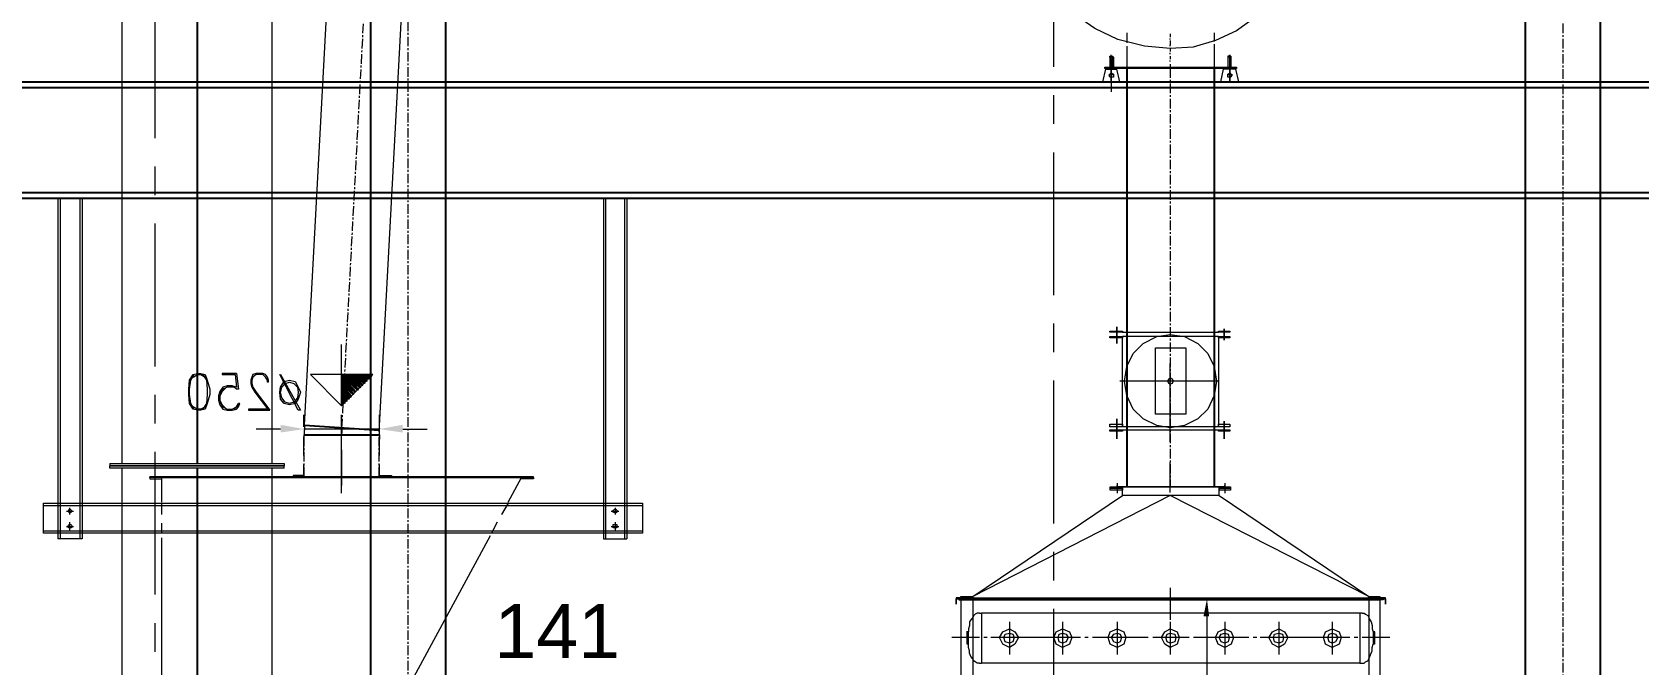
# Model space of a CAD drawing. Header units: millimetres. Extents: x 3220 to 226993, y 817 to 176024.
# Drawn here: x 122993 to 128357, y 148997 to 151109 of the extents above; entities that cross this region are included whole.
import ezdxf

# ---------------------------------------------------------------- set-up
doc = ezdxf.new("R2010")
doc.units = ezdxf.units.MM
doc.linetypes.add('AXES', pattern=[50.8, 31.75, -6.35, 6.35, -6.35])
doc.layers.add('_Annahme', color=4, linetype='Continuous', lineweight=15)
doc.layers.add('Axe', color=1, linetype='AXES', lineweight=9)
doc.layers.add('Repère', color=76, linetype='Continuous')
doc.layers.add('Sichtbare Kanten(DIN)', color=7, linetype='Continuous', lineweight=50, true_color=0x3f3f3f)
doc.styles.get("Standard").update_dxf_attribs({"font": 'arial.ttf'})

# ---------------------------------------------------------------- blocks, each defined once
blk = doc.blocks.new('section 4-3')
for points in [[(14805, 14610), (195, 14610), (195, 15000), (14805, 15000)], [(195, 14981), (14805, 14981), (14805, 14629), (195, 14629)]]:
    blk.add_lwpolyline(points, close=True)
at = {"layer": 'Axe', "ltscale": 15}
for p, q in [((6000, -4000), (6000, 33046.2)), ((3000, -5000), (3000, 32505.5))]:
    blk.add_line(p, q, dxfattribs=at)
blk = doc.blocks.new('ligne broyage 2')
at = {"true_color": 0x000001}
for points in [[(1574.4, 11630.3), (1574.4, 11604.3), (1652.5, 11615.8)], [(1982.3, 11630.3), (1982.3, 11604.3), (1904.2, 11615.8)], [(-1117.7, 10990.9), (-1098.9, 10990.9), (-1110.5, 11048.8)]]:
    blk.add_hatch(color=1, dxfattribs=at).paths.add_polyline_path(points)
at = {"color": 4}
for p, q in [((-1135, 12819.6), (-1135, 11423.4)), ((-842.8, 12819.6), (-842.8, 11423.4))]:
    blk.add_line(p, q, dxfattribs=at)
at = {"color": 7, "linetype": 'Continuous', "lineweight": 15, "true_color": 0x000007}
for points in [[(-1427.3, 13330.2), (-1424.4, 13253.5), (-1401.2, 13178.3), (-1372.3, 13108.9), (-1327.4, 13042.3), (-1272.5, 12990.3), (-1208.8, 12945.4), (-1139.4, 12912.2), (-1064.2, 12890.5), (-987.5, 12886.1), (-902.1, 12893.3), (-812.5, 12916.5), (-735.8, 12952.7), (-660.6, 13004.7), (-598.4, 13068.4), (-546.3, 13137.8), (-508.7, 13220.3), (-487, 13305.6), (-479.7, 13393.9)], [(-1135, 12900.6), (-1135, 12819.6)], [(-842.8, 12893.3), (-842.8, 12819.6)], [(-828.4, 11938.8), (-1149.5, 11938.8), (-1149.5, 11938.8)], [(-1149.5, 11924.3), (-828.4, 11924.3)], [(-1149.5, 11924.3), (-1149.5, 11627.8), (-1149.5, 11627.8)], [(-828.4, 11623.4), (-828.4, 11924.3)], [(1674.2, 11798.1), (1882.5, 11798.1), (1778.4, 11693.9), (1778.4, 11897.9)], [(1778.4, 11693.9), (1674.2, 11798.1), (1674.2, 11798.1)], [(-1149.5, 11623.4), (-828.4, 11623.4)], [(-828.4, 11613.3), (-1149.5, 11613.3)], [(-1169.8, 11423.4), (-1169.8, 11427.8), (-1169.8, 11427.8)], [(-811, 11423.4), (-811, 11427.8), (-811, 11427.8)], [(1137.5, 11456.7), (2419.2, 11456.7), (2419.2, 11456.7)], [(1137.5, 11453.8), (1137.5, 11456.7)], [(1178, 11453.8), (1137.5, 11453.8), (1137.5, 11449.5), (1178, 11449.5)], [(1222.9, 11371.4), (1178, 11453.8), (2378.7, 11453.8)], [(1178, 11453.8), (1178, 11449.5)], [(1652.5, 11461), (1612, 11461), (1612, 11456.7)], [(1612, 11456.7), (1652.5, 11456.7)], [(1652.5, 11461), (1652.5, 11456.7)], [(1904.2, 11461), (1940.4, 11461)], [(1904.2, 11461), (1904.2, 11456.7)], [(1904.2, 11456.7), (1940.4, 11456.7)], [(1940.4, 11461), (1940.4, 11456.7)], [(2378.7, 11453.8), (2378.7, 11456.7)], [(2378.7, 11453.8), (2378.7, 11456.7)], [(2378.7, 11453.8), (2419.2, 11453.8), (2419.2, 11449.5), (2378.7, 11449.5)], [(2378.7, 11371.4), (2378.7, 11453.8), (2378.7, 11453.8)], [(2419.2, 11453.8), (2419.2, 11456.7), (2419.2, 11456.7)], [(-1151, 11419.1), (-1151, 11423.4), (-1188.6, 11423.4), (-1188.6, 11419.1), (-1151, 11419.1), (-1151, 11411.9)], [(-1151, 11419.1), (-1188.6, 11419.1), (-1188.6, 11411.9), (-1151, 11411.9)], [(-1169.8, 11423.4), (-811, 11423.4), (-811, 11423.4)], [(-811, 11423.4), (-1169.8, 11423.4)], [(-1151, 11394.5), (-828.4, 11394.5), (-828.4, 11423.4)], [(-1151, 11394.5), (-1151, 11423.4)], [(1282.2, 11260), (1771.1, 10357.3), (1771.1, 10357.3)], [(2378.7, 10353), (2378.7, 11252.7)], [(-1687.6, 11045.9), (-1687.6, 8745.8)], [(-469.6, 11045.9), (-1687.6, 11045.9)], [(-469.6, 11045.9), (-1687.6, 11045.9)], [(-1651.5, 11045.9), (-1651.5, 8745.8)], [(-1651.5, 11045.9), (-510.1, 11045.9)], [(-288.8, 11045.9), (-1509.7, 11045.9), (-1509.7, 11045.9)], [(-288.8, 11045.9), (-1509.7, 11045.9)], [(-1469.2, 11045.9), (-329.3, 11045.9)], [(-329.3, 11045.9), (-329.3, 8745.8)], [(-288.8, 11045.9), (-288.8, 8745.8)]]:
    blk.add_lwpolyline(points, dxfattribs=at)
at = {"color": 7, "linetype": 'Continuous', "lineweight": 5, "true_color": 0x000007}
for points in [[(-1135, 12938.2), (-1135, 12909.3), (-1135, 12909.3)], [(-842.8, 12938.2), (-842.8, 12904.9), (-842.8, 12904.9)], [(-1190, 12860.1), (-1190, 12819.6)], [(-1190, 12857.2), (-1179.9, 12857.2), (-1179.9, 12857.2)], [(-1179.9, 12860.1), (-1179.9, 12819.6)], [(-786.4, 12857.2), (-798, 12857.2), (-798, 12857.2)], [(-795.1, 12860.1), (-795.1, 12819.6)], [(-786.4, 12860.1), (-786.4, 12819.6)], [(-1168.3, 12819.6), (-1208.8, 12819.6), (-1208.8, 12819.6)], [(-809.6, 12819.6), (-769.1, 12819.6), (-769.1, 12819.6)], [(826.5, 12385), (826.5, 11249.8), (826.5, 11249.8)], [(904.6, 12385), (904.6, 11249.8), (826.5, 11249.8)], [(833.7, 12385), (833.7, 11249.8)], [(897.4, 12385), (897.4, 11249.8)], [(2644.9, 12385), (2644.9, 11249.8), (2725.9, 11249.8)], [(2652.1, 12385), (2652.1, 11249.8)], [(2718.6, 12385), (2718.6, 11249.8)], [(2725.9, 12385), (2725.9, 11249.8), (2725.9, 11249.8)], [(1678.5, 11793.8), (1678.5, 11798.1), (1674.2, 11798.1)], [(1685.8, 11798.1), (1678.5, 11789.4), (1678.5, 11789.4)], [(1685.8, 11786.5), (1693, 11798.1), (1681.4, 11789.4), (1688.7, 11798.1), (1681.4, 11789.4)], [(1700.2, 11798.1), (1685.8, 11782.2), (1685.8, 11782.2)], [(1693, 11779.3), (1707.5, 11798.1), (1688.7, 11782.2), (1704.6, 11798.1), (1688.7, 11782.2)], [(1714.7, 11798.1), (1693, 11775), (1693, 11775)], [(1700.2, 11772.1), (1721.9, 11798.1), (1697.4, 11775), (1719.1, 11798.1), (1697.4, 11775)], [(1730.6, 11798.1), (1700.2, 11767.7), (1700.2, 11767.7)], [(1707.5, 11764.8), (1737.9, 11798.1), (1704.6, 11767.7), (1733.5, 11798.1), (1704.6, 11767.7)], [(1745.1, 11798.1), (1707.5, 11760.5), (1707.5, 11760.5)], [(1714.7, 11756.1), (1752.3, 11798.1), (1711.8, 11760.5), (1748, 11798.1), (1711.8, 11760.5)], [(1759.6, 11798.1), (1714.7, 11753.3), (1714.7, 11753.3)], [(1721.9, 11748.9), (1766.8, 11798.1), (1719.1, 11753.3), (1763.9, 11798.1), (1719.1, 11753.3)], [(1774, 11798.1), (1721.9, 11746), (1721.9, 11746)], [(1730.6, 11741.7), (1778.4, 11793.8), (1726.3, 11746), (1778.4, 11798.1), (1726.3, 11746)], [(1778.4, 11786.5), (1730.6, 11738.8), (1730.6, 11738.8)], [(1737.9, 11734.4), (1778.4, 11779.3), (1733.5, 11738.8), (1778.4, 11782.2), (1733.5, 11738.8)], [(1778.4, 11772.1), (1737.9, 11731.6), (1737.9, 11731.6)], [(1745.1, 11727.2), (1778.4, 11764.8), (1740.8, 11731.6), (1778.4, 11767.7), (1740.8, 11731.6)], [(1778.4, 11756.1), (1745.1, 11722.9), (1745.1, 11722.9)], [(1752.3, 11720), (1778.4, 11748.9), (1748, 11722.9), (1778.4, 11753.3), (1748, 11722.9)], [(1752.3, 11715.6), (1778.4, 11741.7), (1752.3, 11720), (1778.4, 11746)], [(1759.6, 11712.8), (1778.4, 11734.4), (1755.2, 11715.6), (1778.4, 11738.8), (1755.2, 11715.6)], [(1759.6, 11708.4), (1778.4, 11727.2), (1759.6, 11712.8), (1778.4, 11731.6)], [(1766.8, 11705.5), (1778.4, 11720), (1763.9, 11708.4), (1778.4, 11722.9), (1763.9, 11708.4)], [(1766.8, 11701.2), (1778.4, 11712.8), (1766.8, 11705.5), (1778.4, 11715.6)], [(1774, 11696.8), (1778.4, 11705.5), (1771.1, 11701.2), (1778.4, 11708.4), (1771.1, 11701.2)], [(1774, 11693.9), (1778.4, 11696.8), (1774, 11696.8), (1778.4, 11701.2)], [(1778.4, 11693.9), (1778.4, 11696.8), (1778.4, 11696.8)], [(1652.5, 11623.1), (1652.5, 11663.6), (1652.5, 11663.6)], [(1904.2, 11623.1), (1904.2, 11663.6), (1904.2, 11663.6)], [(-828.4, 11613.3), (-1149.5, 11613.3), (-1149.5, 11613.3)], [(1652.5, 11527.6), (1652.5, 11589.8)], [(1904.2, 11527.6), (1904.2, 11589.8)], [(1652.5, 11456.7), (1652.5, 11497.2)], [(1904.2, 11456.7), (1904.2, 11497.2)], [(-1651.5, 11057.4), (-987.5, 11394.5), (-987.5, 11394.5)], [(-1158.2, 11423.4), (-821.1, 11423.4), (-821.1, 11423.4)], [(-987.5, 11394.5), (-329.3, 11057.4), (-329.3, 11057.4)], [(2773.6, 11368.5), (774.4, 11368.5), (774.4, 11368.5)], [(774.4, 11268.7), (2773.6, 11268.7), (2773.6, 11368.5)], [(774.4, 11368.5), (774.4, 11268.7), (774.4, 11268.7)], [(2773.6, 11361.2), (774.4, 11361.2)], [(1222.9, 11368.5), (1244.6, 11330.9), (1244.6, 11330.9)], [(2378.7, 11330.9), (2378.7, 11368.5), (2378.7, 11368.5)], [(2773.6, 11275.9), (774.4, 11275.9)], [(1259, 11304.8), (1277.8, 11268.7), (1277.8, 11268.7)], [(2378.7, 11268.7), (2378.7, 11301.9), (2378.7, 11301.9)], [(-1706.4, 11031.4), (-1706.4, 11053.1), (-1706.4, 11053.1)], [(-1706.4, 11031.4), (-1706.4, 11053.1), (-1651.5, 11053.1)], [(-510.1, 11053.1), (-1687.6, 11053.1)], [(-329.3, 11053.1), (-1509.7, 11053.1)], [(-987.5, 11086.4), (-987.5, 10979.3), (-987.5, 10979.3)], [(-329.3, 11053.1), (-272.9, 11053.1), (-272.9, 11031.4), (-272.9, 11048.8)], [(-455.2, 11048.8), (-1706.4, 11048.8)], [(-1628.3, 11001), (-1635.6, 11001), (-1639.9, 10998.1), (-1647.1, 10993.8), (-1651.5, 10986.6), (-1654.4, 10979.3), (-1658.7, 10972.1), (-1661.6, 10960.5), (-1661.6, 10949), (-1665.9, 10938.8)], [(-1628.3, 11001), (-1621.1, 11001), (-1621.1, 10834.7), (-1628.3, 10834.7)], [(-1628.3, 11001), (-1621.1, 11001), (-1621.1, 11001)], [(-1621.1, 11001), (-358.2, 11001)], [(-272.9, 11048.8), (-1525.6, 11048.8)], [(-351, 11001), (-358.2, 11001)], [(-351, 11001), (-358.2, 11001)], [(-358.2, 11001), (-358.2, 10834.7)], [(-351, 11001), (-343.8, 11001), (-336.5, 10998.1), (-332.2, 10993.8), (-329.3, 10986.6), (-322.1, 10979.3), (-317.7, 10972.1), (-317.7, 10960.5), (-314.8, 10949), (-314.8, 10938.8)], [(-329.3, 11048.8), (-281.6, 11048.8), (-281.6, 11045.9), (-329.3, 11045.9), (-329.3, 11048.8), (-281.6, 11048.8)], [(-329.3, 11038.6), (-329.3, 10801.4), (-329.3, 10801.4)], [(-1670.3, 10938.8), (-1670.3, 10941.7), (-1670.3, 10941.7)], [(-1670.3, 10938.8), (-1665.9, 10938.8), (-1665.9, 10898.3)], [(-1670.3, 10938.8), (-1670.3, 10898.3), (-1665.9, 10898.3)], [(-1670.3, 10898.3), (-1670.3, 10901.2)], [(-1670.3, 10898.3), (-1670.3, 10901.2), (-1670.3, 10901.2)], [(-1628.3, 10834.7), (-1635.6, 10834.7), (-1639.9, 10839), (-1647.1, 10841.9), (-1651.5, 10849.1), (-1654.4, 10856.4), (-1658.7, 10867.9), (-1661.6, 10875.2), (-1661.6, 10886.8), (-1665.9, 10898.3)], [(-351, 10834.7), (-343.8, 10834.7), (-336.5, 10839), (-332.2, 10841.9), (-329.3, 10849.1), (-322.1, 10856.4), (-317.7, 10867.9), (-317.7, 10875.2), (-314.8, 10886.8), (-314.8, 10898.3)], [(-314.8, 10898.3), (-310.5, 10898.3), (-310.5, 10938.8)], [(-314.8, 10898.3), (-314.8, 10938.8), (-310.5, 10938.8)], [(-310.5, 10938.8), (-310.5, 10941.7), (-310.5, 10941.7)], [(-310.5, 10898.3), (-310.5, 10901.2)], [(-310.5, 10898.3), (-310.5, 10901.2)], [(-1621.1, 10834.7), (-358.2, 10834.7)], [(-351, 10834.7), (-358.2, 10834.7)]]:
    blk.add_lwpolyline(points, dxfattribs=at)
at = {"color": 1, "linetype": 'Continuous', "lineweight": 5, "true_color": 0x000001}
for points in [[(-987.5, 12935.3), (-987.5, 12923.7)], [(-987.5, 12916.5), (-987.5, 12919.4)], [(-987.5, 12912.2), (-987.5, 12897.7)], [(-987.5, 12893.3), (-987.5, 12897.7)], [(-987.5, 12886.1), (-987.5, 12876)], [(-1190, 12860.1), (-1179.9, 12860.1), (-1179.9, 12857.2)], [(-1190, 12857.2), (-1190, 12860.1), (-1190, 12860.1)], [(-1190, 12857.2), (-1190, 12819.6)], [(-1187.1, 12771.8), (-1187.1, 12864.4)], [(-1187.1, 12852.8), (-1187.1, 12771.8)], [(-1187.1, 12797.9), (-1187.1, 12849.9)], [(-1179.9, 12857.2), (-1179.9, 12819.6)], [(-987.5, 12867.3), (-987.5, 12871.6)], [(-987.5, 12860.1), (-987.5, 12849.9)], [(-987.5, 12842.7), (-987.5, 12845.6)], [(-987.5, 12834), (-987.5, 12819.6), (-987.5, 12819.6)], [(-786.4, 12860.1), (-795.1, 12860.1), (-798, 12857.2)], [(-798, 12857.2), (-798, 12819.6)], [(-790.8, 12771.8), (-790.8, 12864.4)], [(-790.8, 12852.8), (-790.8, 12771.8)], [(-790.8, 12797.9), (-790.8, 12849.9)], [(-786.4, 12857.2), (-786.4, 12860.1), (-786.4, 12860.1)], [(-786.4, 12857.2), (-786.4, 12819.6)], [(-1205.9, 12816.7), (-1216.1, 12774.7), (-1216.1, 12774.7)], [(-1208.8, 12819.6), (-1187.1, 12819.6), (-1187.1, 12819.6)], [(-1205.9, 12816.7), (-1205.9, 12819.6), (-1205.9, 12819.6)], [(-1205.9, 12819.6), (-1165.4, 12819.6)], [(-1205.9, 12816.7), (-1165.4, 12816.7)], [(-1194.4, 12797.9), (-1179.9, 12797.9), (-1179.9, 12800.8), (-1187.1, 12805.1), (-1190, 12800.8), (-1194.4, 12797.9), (-1190, 12790.6), (-1179.9, 12790.6), (-1179.9, 12797.9)], [(-1156.7, 12774.7), (-1165.4, 12816.7), (-1165.4, 12819.6)], [(-819.7, 12774.7), (-809.6, 12816.7), (-809.6, 12819.6)], [(-772, 12819.6), (-809.6, 12819.6)], [(-772, 12816.7), (-809.6, 12816.7)], [(-798, 12797.9), (-783.5, 12797.9), (-786.4, 12800.8), (-790.8, 12805.1), (-798, 12800.8), (-798, 12790.6), (-786.4, 12790.6), (-783.5, 12797.9)], [(-769.1, 12819.6), (-790.8, 12819.6), (-790.8, 12819.6)], [(-790.8, 12797.9), (-790.8, 12741.5), (-790.8, 12741.5)], [(-772, 12816.7), (-772, 12819.6), (-772, 12819.6)], [(-772, 12816.7), (-761.8, 12774.7), (-761.8, 12774.7)], [(-987.5, 11798.5), (-987.5, 11834.6)], [(-987.5, 11705.9), (-987.5, 11820.2), (-987.5, 11820.2)], [(-1149.5, 11775.3), (-819.7, 11775.3), (-819.7, 11775.3)], [(-987.5, 11572.8), (-987.5, 11760.9)], [(1778.4, 11401.7), (1778.4, 11663.6), (1778.4, 11663.6)], [(1574.4, 11615.8), (1493.4, 11615.8)], [(1652.5, 11615.8), (1904.2, 11615.8), (1904.2, 11615.8)], [(1652.5, 11597), (1652.5, 11582.6)], [(1904.2, 11597), (1904.2, 11582.6)], [(1982.3, 11615.8), (2063.3, 11615.8)], [(1778.4, 11546.4), (1778.4, 11427.8), (1778.4, 11427.8)], [(-987.5, 11404.6), (-987.5, 11504.4), (-987.5, 11504.4)], [(-1169.8, 11435), (-1169.8, 11401.7), (-1169.8, 11401.7)], [(-811, 11435), (-811, 11401.7), (-811, 11401.7)], [(878.6, 11342.4), (852.6, 11342.4)], [(864.1, 11330.9), (864.1, 11352.6)], [(2696.9, 11342.4), (2673.8, 11342.4)], [(2685.4, 11330.9), (2685.4, 11352.6)], [(878.6, 11290.3), (852.6, 11290.3)], [(864.1, 11278.8), (864.1, 11304.8)], [(2696.9, 11290.3), (2673.8, 11290.3)], [(2685.4, 11278.8), (2685.4, 11304.8)], [(-1250.8, 11048.8), (-1077.2, 11048.8)], [(-1528.5, 10972.1), (-1528.5, 10863.6)], [(-1350.6, 10972.1), (-1350.6, 10863.6)], [(-1169.8, 10972.1), (-1169.8, 10863.6)], [(-1110.5, 10990.9), (-1110.5, 7883.7)], [(-987.5, 10972.1), (-987.5, 10863.6), (-987.5, 10863.6)], [(-811, 10972.1), (-811, 10863.6)], [(-628.7, 10972.1), (-628.7, 10863.6)], [(-450.8, 10972.1), (-450.8, 10863.6)], [(-1720.9, 10920), (-1628.3, 10920)], [(-1613.9, 10920), (-1602.3, 10920)], [(-1587.8, 10920), (-1514.1, 10920)], [(-1580.6, 10920), (-1476.4, 10920)], [(-1502.5, 10920), (-1488, 10920)], [(-1476.4, 10920), (-1402.7, 10920)], [(-1402.7, 10920), (-1295.6, 10920)], [(-1388.2, 10920), (-1376.6, 10920)], [(-1366.5, 10920), (-1288.4, 10920)], [(-1276.8, 10920), (-1265.2, 10920)], [(-1250.8, 10920), (-1177, 10920)], [(-1232, 10920), (-1129.3, 10920)], [(-1165.4, 10920), (-1151, 10920)], [(-1139.4, 10920), (-1065.6, 10920)], [(-1051.1, 10920), (-1039.6, 10920)], [(-1039.6, 10920), (-936.9, 10920), (-936.9, 10920)], [(-1029.4, 10920), (-951.3, 10920)], [(-939.8, 10920), (-929.6, 10920)], [(-913.7, 10920), (-839.9, 10920)], [(-861.6, 10920), (-758.9, 10920)], [(-828.4, 10920), (-813.9, 10920)], [(-802.3, 10920), (-728.6, 10920)], [(-714.1, 10920), (-702.5, 10920)], [(-688.1, 10920), (-614.3, 10920)], [(-680.8, 10920), (-576.7, 10920)], [(-602.7, 10920), (-588.2, 10920)], [(-576.7, 10920), (-502.9, 10920)], [(-502.9, 10920), (-395.8, 10920)], [(-488.4, 10920), (-476.9, 10920)], [(-466.7, 10920), (-388.6, 10920)], [(-377, 10920), (-365.5, 10920)], [(-351, 10920), (-258.4, 10920), (-258.4, 10920)]]:
    blk.add_lwpolyline(points, dxfattribs=at)
at = {"color": 7, "linetype": 'Continuous', "lineweight": 15, "true_color": 0x000007}
for points in [[(-769.1, 12819.6), (-769.1, 12823.9), (-1208.8, 12823.9), (-1208.8, 12819.6)], [(-769.1, 12819.6), (-769.1, 12823.9), (-1208.8, 12823.9), (-1208.8, 12819.6)], [(-938.3, 11665.4), (-938.3, 11886.7), (-1039.6, 11886.7), (-1039.6, 11665.4)], [(1178, 11453.8), (2378.7, 11453.8), (1178, 11453.8), (2378.7, 11453.8), (1178, 11453.8), (2378.7, 11453.8)], [(-811, 11423.4), (-1169.8, 11423.4)], [(-787.9, 11419.1), (-787.9, 11423.4), (-828.4, 11423.4), (-828.4, 11419.1)], [(-787.9, 11411.9), (-787.9, 11419.1), (-828.4, 11419.1), (-828.4, 11411.9)], [(-1651.5, 11048.8), (-1651.5, 11057.4), (-1687.6, 11057.4), (-1687.6, 11048.8)], [(-288.8, 11048.8), (-288.8, 11057.4), (-329.3, 11057.4), (-329.3, 11048.8)], [(-1651.5, 11045.9), (-1651.5, 11048.8), (-1699.2, 11048.8), (-1699.2, 11045.9)], [(-1651.5, 11045.9), (-1651.5, 11048.8), (-1687.6, 11048.8), (-1687.6, 11045.9)], [(-1651.5, 11045.9), (-1651.5, 11048.8), (-1687.6, 11048.8), (-1687.6, 11045.9)]]:
    blk.add_lwpolyline(points, close=True, dxfattribs=at)
at = {"color": 1, "linetype": 'Continuous', "lineweight": 5, "true_color": 0x000001}
for points in [[(-1187.1, 12852.8), (-1187.1, 12771.8)], [(-790.8, 12852.8), (-790.8, 12771.8)], [(-1216.1, 12774.7), (-1156.7, 12774.7)], [(-761.8, 12774.7), (-819.7, 12774.7)], [(-1149.5, 11938.8), (-1149.5, 11943.1), (-1187.1, 11943.1), (-1187.1, 11938.8)], [(-1149.5, 11920), (-1149.5, 11924.3), (-1187.1, 11924.3), (-1187.1, 11920)], [(-1168.3, 11912.8), (-1168.3, 11950.4)], [(-835.6, 11775.3), (-842.8, 11824.5), (-864.5, 11867.9), (-897.8, 11901.2), (-942.7, 11924.3), (-987.5, 11931.6), (-1035.2, 11924.3), (-1080.1, 11901.2), (-1113.3, 11867.9), (-1135, 11824.5), (-1142.3, 11775.3), (-1135, 11727.6), (-1113.3, 11682.7), (-1080.1, 11649.5), (-1035.2, 11627.8), (-987.5, 11620.5), (-942.7, 11627.8), (-897.8, 11649.5), (-864.5, 11682.7), (-842.8, 11727.6)], [(-786.4, 11938.8), (-786.4, 11943.1), (-828.4, 11943.1), (-828.4, 11938.8)], [(-786.4, 11920), (-786.4, 11924.3), (-828.4, 11924.3), (-828.4, 11920)], [(-809.6, 11957.6), (-809.6, 11901.2)], [(-809.6, 11912.8), (-809.6, 11946)], [(-980.3, 11775.3), (-983.2, 11784), (-987.5, 11786.9), (-994.7, 11784), (-997.6, 11775.3), (-994.7, 11768.1), (-987.5, 11765.2), (-983.2, 11768.1)], [(-1168.3, 11598.8), (-1168.3, 11642.2)], [(-809.6, 11594.5), (-809.6, 11649.5)], [(-1149.5, 11623.4), (-1149.5, 11632.1), (-1187.1, 11632.1), (-1187.1, 11623.4)], [(-1149.5, 11609), (-1149.5, 11613.3), (-1187.1, 11613.3), (-1187.1, 11609)], [(-1168.3, 11582.9), (-1168.3, 11627.8)], [(-786.4, 11623.4), (-786.4, 11632.1), (-828.4, 11632.1), (-828.4, 11623.4)], [(-786.4, 11609), (-786.4, 11613.3), (-828.4, 11613.3), (-828.4, 11609)], [(-809.6, 11582.9), (-809.6, 11627.8)]]:
    blk.add_lwpolyline(points, close=True, dxfattribs=at)
at = {"color": 7, "linetype": 'Continuous', "lineweight": 5, "true_color": 0x000007}
for points in [[(1681.4, 11798.1), (1678.5, 11793.8)], [(1697.4, 11798.1), (1685.8, 11786.5)], [(1711.8, 11798.1), (1693, 11779.3)], [(1726.3, 11798.1), (1700.2, 11772.1)], [(1740.8, 11798.1), (1707.5, 11764.8)], [(1755.2, 11798.1), (1714.7, 11756.1)], [(1771.1, 11798.1), (1721.9, 11748.9)], [(1778.4, 11789.4), (1730.6, 11741.7)], [(1778.4, 11775), (1737.9, 11734.4)], [(1778.4, 11760.5), (1745.1, 11727.2)], [(871.4, 11342.4), (871.4, 11345.3), (864.1, 11349.7), (859.8, 11345.3), (859.8, 11338.1), (864.1, 11335.2), (871.4, 11338.1)], [(2692.6, 11342.4), (2689.7, 11345.3), (2685.4, 11349.7), (2681, 11345.3), (2678.1, 11342.4), (2681, 11338.1), (2685.4, 11335.2), (2689.7, 11338.1)], [(871.4, 11290.3), (871.4, 11297.6), (859.8, 11297.6), (859.8, 11286), (871.4, 11286)], [(2692.6, 11290.3), (2689.7, 11297.6), (2681, 11297.6), (2678.1, 11290.3), (2681, 11286), (2689.7, 11286)], [(-1706.4, 11031.4), (-1706.4, 11048.8)], [(-288.8, 11045.9), (-288.8, 11048.8), (-329.3, 11048.8), (-329.3, 11045.9)], [(-288.8, 11045.9), (-288.8, 11048.8), (-329.3, 11048.8), (-329.3, 11045.9)], [(-1499.6, 10920), (-1506.8, 10938.8), (-1528.5, 10949), (-1551.7, 10938.8), (-1558.9, 10920), (-1551.7, 10898.3), (-1528.5, 10886.8), (-1506.8, 10898.3)], [(-1317.3, 10920), (-1328.9, 10938.8), (-1350.6, 10949), (-1369.4, 10938.8), (-1381, 10920), (-1369.4, 10898.3), (-1350.6, 10886.8), (-1328.9, 10898.3)], [(-1139.4, 10920), (-1148.1, 10938.8), (-1169.8, 10949), (-1191.5, 10938.8), (-1198.7, 10920), (-1191.5, 10898.3), (-1169.8, 10886.8), (-1148.1, 10898.3)], [(-958.6, 10920), (-970.1, 10938.8), (-987.5, 10949), (-1010.6, 10938.8), (-1017.9, 10920), (-1010.6, 10898.3), (-987.5, 10886.8), (-970.1, 10898.3)], [(-780.6, 10920), (-787.9, 10938.8), (-811, 10949), (-832.7, 10938.8), (-839.9, 10920), (-832.7, 10898.3), (-811, 10886.8), (-787.9, 10898.3)], [(-599.8, 10920), (-607, 10938.8), (-628.7, 10949), (-651.9, 10938.8), (-659.1, 10920), (-651.9, 10898.3), (-628.7, 10886.8), (-607, 10898.3)], [(-417.5, 10920), (-429.1, 10938.8), (-450.8, 10949), (-469.6, 10938.8), (-481.2, 10920), (-469.6, 10898.3), (-450.8, 10886.8), (-429.1, 10898.3)], [(-1514.1, 10920), (-1518.4, 10931.6), (-1528.5, 10934.5), (-1540.1, 10931.6), (-1547.3, 10920), (-1540.1, 10905.6), (-1528.5, 10901.2), (-1518.4, 10905.6)], [(-1333.2, 10920), (-1336.1, 10931.6), (-1350.6, 10934.5), (-1362.2, 10931.6), (-1366.5, 10920), (-1362.2, 10905.6), (-1350.6, 10901.2), (-1336.1, 10905.6)], [(-1151, 10920), (-1158.2, 10931.6), (-1169.8, 10934.5), (-1181.3, 10931.6), (-1184.2, 10920), (-1181.3, 10905.6), (-1169.8, 10901.2), (-1158.2, 10905.6)], [(-973, 10920), (-977.4, 10931.6), (-987.5, 10934.5), (-1003.4, 10931.6), (-1006.3, 10920), (-1003.4, 10905.6), (-987.5, 10901.2), (-977.4, 10905.6)], [(-792.2, 10920), (-799.4, 10931.6), (-811, 10934.5), (-821.1, 10931.6), (-825.5, 10920), (-821.1, 10905.6), (-811, 10901.2), (-799.4, 10905.6)], [(-614.3, 10920), (-617.2, 10931.6), (-628.7, 10934.5), (-640.3, 10931.6), (-647.6, 10920), (-640.3, 10905.6), (-628.7, 10901.2), (-617.2, 10905.6)], [(-432, 10920), (-436.4, 10931.6), (-450.8, 10934.5), (-462.4, 10931.6), (-466.7, 10920), (-462.4, 10905.6), (-450.8, 10901.2), (-436.4, 10905.6)]]:
    blk.add_lwpolyline(points, close=True, dxfattribs=at)
at = {"color": 7, "linetype": 'Continuous', "lineweight": 20, "true_color": 0x000007}
for points in [[(1985.2, 11798.1), (1982.3, 11798.1), (1915.8, 11679.5), (1923, 11679.5)], [(1985.2, 11738.8), (1982.3, 11756.1), (1970.8, 11775), (1952, 11779.3), (1933.1, 11775), (1923, 11756.1), (1915.8, 11738.8), (1923, 11715.6), (1933.1, 11701.2), (1952, 11696.8), (1970.8, 11701.2), (1982.3, 11715.6)], [(1982.3, 11738.8), (1978, 11756.1), (1966.4, 11767.7), (1952, 11772.1), (1937.5, 11767.7), (1925.9, 11756.1), (1923, 11738.8), (1925.9, 11720), (1937.5, 11705.5), (1952, 11701.2), (1966.4, 11705.5), (1978, 11720)], [(2248.5, 11801), (2234, 11798.1), (2226.8, 11779.3), (2218.1, 11748.9), (2218.1, 11731.6), (2226.8, 11701.2), (2234, 11682.4), (2248.5, 11679.5), (2260.1, 11679.5), (2274.5, 11682.4), (2286.1, 11701.2), (2289, 11731.6), (2289, 11748.9), (2286.1, 11779.3), (2274.5, 11798.1), (2260.1, 11801)]]:
    blk.add_lwpolyline(points, close=True, dxfattribs=at)
for points in [[(2022.8, 11772.1), (2025.7, 11772.1), (2025.7, 11779.3), (2033, 11789.4), (2041.6, 11798.1), (2063.3, 11798.1), (2074.9, 11789.4), (2077.8, 11779.3), (2077.8, 11767.7), (2074.9, 11756.1), (2063.3, 11738.8), (2018.5, 11679.5)], [(2022.8, 11772.1), (2022.8, 11779.3), (2025.7, 11789.4), (2033, 11798.1), (2041.6, 11801), (2063.3, 11801), (2074.9, 11798.1), (2077.8, 11789.4), (2082.1, 11779.3), (2082.1, 11767.7), (2077.8, 11756.1), (2067.7, 11738.8), (2022.8, 11679.5)], [(2129.9, 11756.1), (2144.3, 11760.5), (2160.3, 11760.5), (2174.7, 11756.1), (2184.9, 11741.7), (2189.2, 11727.2), (2189.2, 11712.8), (2184.9, 11696.8), (2174.7, 11682.4), (2160.3, 11679.5), (2144.3, 11679.5), (2129.9, 11682.4), (2122.6, 11689.6), (2118.3, 11701.2), (2122.6, 11701.2)], [(2129.9, 11801), (2122.6, 11748.9)], [(2122.6, 11748.9), (2129.9, 11748.9), (2137.1, 11756.1), (2160.3, 11756.1), (2174.7, 11748.9), (2184.9, 11731.6)], [(2129.9, 11801), (2177.6, 11801), (2177.6, 11798.1), (2134.2, 11798.1)], [(2134.2, 11798.1), (2129.9, 11756.1)], [(2163.2, 11756.1), (2177.6, 11741.7), (2184.9, 11727.2), (2184.9, 11712.8), (2177.6, 11696.8), (2163.2, 11682.4)], [(2241.3, 11798.1), (2229.7, 11779.3), (2226.8, 11748.9), (2226.8, 11731.6), (2229.7, 11701.2), (2241.3, 11682.4)], [(2274.5, 11789.4), (2260.1, 11798.1), (2248.5, 11798.1), (2234, 11789.4)], [(2270.2, 11682.4), (2281.8, 11701.2), (2286.1, 11731.6), (2286.1, 11748.9), (2281.8, 11779.3), (2270.2, 11798.1)], [(2184.9, 11708.4), (2174.7, 11689.6), (2160.3, 11682.4), (2144.3, 11682.4), (2129.9, 11689.6), (2122.6, 11701.2)], [(2137.1, 11682.4), (2122.6, 11696.8), (2122.6, 11696.8)], [(2022.8, 11682.4), (2089.4, 11682.4), (2089.4, 11679.5), (2018.5, 11679.5)], [(2234, 11689.6), (2248.5, 11682.4), (2260.1, 11682.4), (2274.5, 11689.6)], [(-1151, 11394.5), (-1651.5, 11057.4), (-1651.5, 11057.4)], [(-329.3, 11057.4), (-828.4, 11394.5), (-828.4, 11394.5)]]:
    blk.add_lwpolyline(points, dxfattribs=at)
at = {"color": 5, "linetype": 'Continuous', "lineweight": 5, "true_color": 0x000005}
for points in [[(-1651.5, 11053.1), (-1703.6, 11053.1)], [(-1706.4, 11031.4), (-1706.4, 11034.3), (-1706.4, 11034.3)], [(-1706.4, 11031.4), (-1706.4, 11034.3), (-1706.4, 11034.3)], [(-1651.5, 11048.8), (-1699.2, 11048.8)], [(-1651.5, 11048.8), (-1699.2, 11048.8)]]:
    blk.add_lwpolyline(points, dxfattribs=at)
at = {"layer": 'Axe'}
blk.add_line((-987.5, 12819.6), (-987.5, 11423.4), dxfattribs=at)
blk = doc.blocks.new('be 500 gain 2000')
at = {"layer": 'Sichtbare Kanten(DIN)', "color": 5, "lineweight": 0}
for p, q in [((0, -291), (0, 291)), ((8, 291), (0, 291)), ((8, 291), (8, -291)), ((1992, -291), (1992, 291)), ((1992, 291), (2000, 291)), ((2000, 291), (2000, -291)), ((1992, 250.5), (8, 250.5)), ((8, 1), (1992, 1)), ((1992, 0), (8, 0)), ((1992, -250.5), (8, -250.5)), ((8, -291), (0, -291)), ((1992, -291), (2000, -291))]:
    blk.add_line(p, q, dxfattribs=at)
blk = doc.blocks.new('140')
at = {"color": 5, "lineweight": 0, "rotation": 270}
for p in [(440, 20218.2), (440, 18218.2)]:
    blk.add_blockref('be 500 gain 2000', p, dxfattribs=at)

msp = doc.modelspace()

# ---------------------------------------------------------------- linework, layer by layer
at = {"color": 4, "elevation": 0}
for points in [[(126206.7, 142515.8), (127962.4, 145556.8, 0.131652), (127979.1, 145619.3), (127979.1, 154841.3)], [(126423.2, 142390.8), (128178.9, 145431.8, 0.131652), (128229.1, 145619.3), (128229.1, 154841.3)]]:
    msp.add_lwpolyline(points, format="xyb", dxfattribs=at)
at = {"color": 30}
for points in [[(125168.7, 142453.3), (125168.7, 142556.1, 0.093489), (125160.1, 142601.7), (124149.6, 145184.9, -0.093489), (124123.9, 145321.5), (124123.9, 154096.4)], [(125418.7, 142453.3), (125418.7, 142556.1, 0.093489), (125392.9, 142692.8), (124382.5, 145275.9, -0.093489), (124373.9, 145321.5), (124373.9, 154096.4)]]:
    msp.add_lwpolyline(points, format="xyb", dxfattribs=at)
at = {"color": 4, "elevation": 0}
for points in [[(123903, 149797.6), (124152.1, 149780.8)], [(124151.5, 149764), (123900.6, 149764)]]:
    msp.add_lwpolyline(points, dxfattribs=at)
at = {"layer": '_Annahme'}
for p, q in [((123903, 149797.6), (124124.4, 153955.1)), ((124152, 149775.2), (124373.4, 153932.7))]:
    msp.add_line(p, q, dxfattribs=at)
at = {"layer": 'Axe'}
msp.add_line((124027.5, 149786.4), (124248.9, 153943.9), dxfattribs=at)
at = {"layer": 'Axe', "color": 4}
for p, q in [((123901.5, 149625.2), (123901.5, 149764)), ((124026.5, 149625.2), (124026.5, 149764)), ((124151.5, 149625.2), (124151.5, 149764))]:
    msp.add_line(p, q, dxfattribs=at)
at = {"layer": 'Axe', "elevation": 0}
msp.add_lwpolyline([(126314.9, 142453.3), (128070.7, 145494.3, 0.131652), (128104.1, 145619.3), (128104.1, 155240.2)], format="xyb", dxfattribs=at)
at = {"layer": 'Axe'}
msp.add_lwpolyline([(125293.7, 142453.3), (125293.7, 142556.1, 0.093489), (125276.5, 142647.2), (124266, 145230.4, -0.093489), (124248.9, 145321.5), (124248.9, 154096.4)], format="xyb", dxfattribs=at)
at = {"layer": 'Axe', "color": 4}
for centre, radius, start, end in [((124401.4, 149758.4, 0), 499.9, 175.4956, 179.3566), ((124276.5, 149764, 0), 250, 174.8522, 180), ((124401.5, 149764, 0), 250, 174.8522, 180)]:
    msp.add_arc(centre, radius, start, end, dxfattribs=at)

# ---------------------------------------------------------------- block references
at = {"color": 2}
msp.add_blockref('section 4-3', (120404.1, 135943.7), dxfattribs=at)
msp.add_blockref('140', (123104.1, 131443.7))
at = {"xscale": -1}
msp.add_blockref('ligne broyage 2', (125804.9, 138168.5), dxfattribs=at)

# ---------------------------------------------------------------- texts
at = {"layer": 'Repère', "insert": (124536.6, 149200), "char_height": 180, "attachment_point": 1}
msp.add_mtext_dynamic_manual_height_columns('141', width=7197.386, gutter_width=12.5, heights=[0], dxfattribs=at)

doc.saveas('drawing.dxf')
